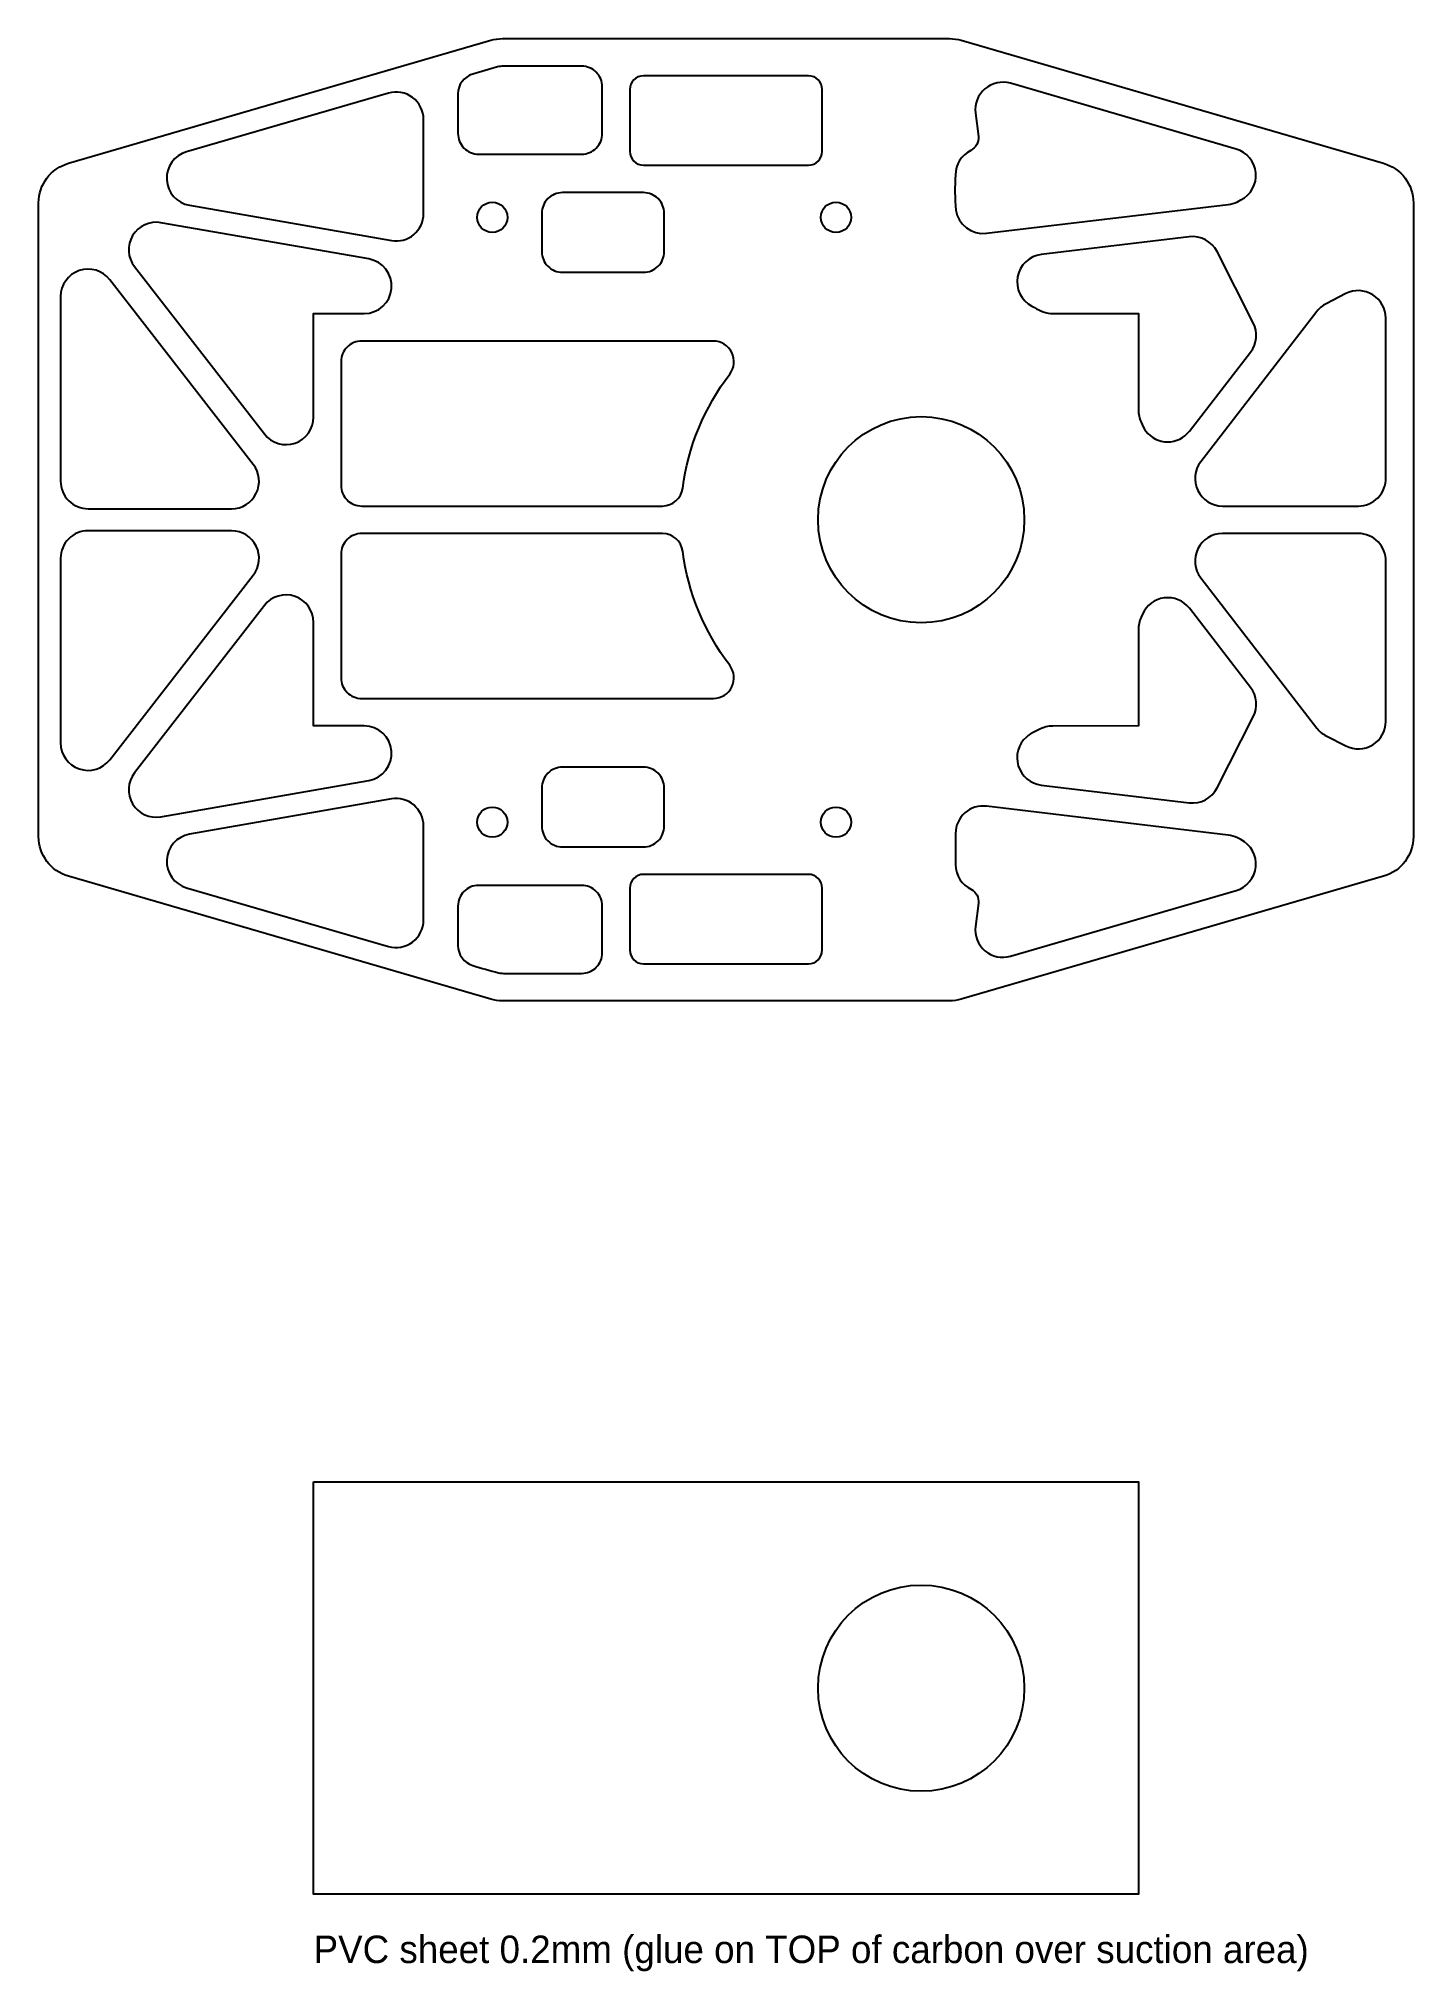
# Model space of a CAD drawing. Header units: millimetres. Extents: x -50 to 50, y -106 to 35.
import ezdxf

# ---------------------------------------------------------------- set-up
doc = ezdxf.new("R2010")
doc.units = ezdxf.units.MM
for name, color, linetype in [('CARBON', 7, 'Continuous'), ('HOLE', 1, 'Continuous'), ('PC_SHEET', 4, 'Continuous'), ('TEXT', 2, 'Continuous')]:
    doc.layers.add(name, color=color, linetype=linetype)

msp = doc.modelspace()

# ---------------------------------------------------------------- linework, layer by layer
at = {"layer": 'CARBON'}
for points in [[(-50, -23.05), (-50, 23.05, -0.333429), (-47.84, 25.93), (-17.11, 34.88, -0.070981), (-16.27, 35), (16.27, 35, -0.070981), (17.11, 34.88), (47.84, 25.93, -0.333429), (50, 23.05), (50, -23.05, -0.333429), (47.84, -25.93), (17.11, -34.88, -0.070981), (16.27, -35), (-16.27, -35, -0.070981), (-17.11, -34.88), (-47.84, -25.93, -0.333429)], [(-18, 26.6), (-10.5, 26.6, 0.414214), (-9, 28.1), (-9, 31.5, 0.414214), (-10.5, 33), (-16.19, 33, 0.072178), (-16.63, 32.94), (-18.42, 32.42, 0.333429), (-19.5, 30.98), (-19.5, 28.1, 0.414214)], [(-24.56, 31.04), (-39.25, 26.77, 0.79436), (-39.03, 22.88), (-24.34, 20.31, 0.465834), (-22, 22.28), (-22, 29.12, 0.499892)], [(6, 32.3), (-6, 32.3, 0.414214), (-7, 31.3), (-7, 26.8, 0.414214), (-6, 25.8), (6, 25.8, 0.414214), (7, 26.8), (7, 31.3, 0.414214)], [(18.94, 20.84), (36.53, 22.94, 0.088318), (37.2, 23.14), (37.46, 23.27, 0.679342), (37.11, 26.97), (20.69, 31.75, 0.538672), (18.15, 29.59), (18.36, 27.89, -0.321541), (17.8, 26.87, 0.283502), (16.7, 25.09, 0.04158), (16.72, 22.53, 0.404137)], [(-6, 23.8), (-11.9, 23.8, 0.414214), (-13.4, 22.3), (-13.4, 19.5, 0.414214), (-11.9, 18), (-6, 18, 0.414214), (-4.5, 19.5), (-4.5, 22.3, 0.414214)], [(-43.03, 18.42), (-33.58, 6.24, 0.714447), (-30, 7.47), (-30, 15), (-26.32, 15, 0.917048), (-25.98, 18.97), (-41.11, 21.61, 0.685583)], [(33.7, 20.59), (22.93, 19.3, 0.73471), (22.25, 15.54), (22.45, 15.43, 0.041983), (23.06, 15.13, 0.090074), (23.8, 15), (30, 15), (30, 8.02, 0.111965), (30.2, 7.09, 0.067211), (30.54, 6.45, 0.491475), (33.71, 6.44), (38.16, 12.2, 0.289993), (38.36, 14.33), (35.72, 19.51, 0.314394)], [(-34.39, 4.03), (-44.82, 17.46, 0.714447), (-48.4, 16.23), (-48.4, 2.8, 0.414214), (-46.4, 0.8), (-35.97, 0.8, 0.623807)], [(42.97, 15.16), (34.53, 4.22, 0.620271), (36.11, 1), (46, 1, 0.418926), (48, 3.05), (48, 14.67, 0.560027), (45.09, 16.45), (43.65, 15.72, 0.110899)], [(-0.92, 13), (-26.5, 13, 0.414214), (-28, 11.5), (-28, 2.5, 0.414214), (-26.5, 1), (-4.63, 1, 0.375206), (-3.15, 2.3, -0.130618), (0.27, 10.59, 0.620423)], [(-44.82, -17.46), (-34.39, -4.03, 0.623807), (-35.97, -0.8), (-46.4, -0.8, 0.414214), (-48.4, -2.8), (-48.4, -16.23, 0.714447)], [(-26.5, -13), (-0.92, -13, 0.620423), (0.27, -10.59, -0.130618), (-3.15, -2.3, 0.375206), (-4.63, -1), (-26.5, -1, 0.414214), (-28, -2.5), (-28, -11.5, 0.414214)], [(34.53, -4.22), (42.97, -15.16, 0.110899), (43.65, -15.72), (45.09, -16.45, 0.560027), (48, -14.67), (48, -3.05, 0.418926), (46, -1), (36.11, -1, 0.620271)], [(-33.58, -6.24), (-43.03, -18.42, 0.685583), (-41.11, -21.61), (-25.98, -18.97, 0.917048), (-26.32, -15), (-30, -15), (-30, -7.47, 0.714447)], [(22.93, -19.3), (33.7, -20.59, 0.314394), (35.72, -19.51), (38.36, -14.33, 0.289993), (38.16, -12.2), (33.71, -6.44, 0.569593), (30.29, -6.88), (30.2, -7.09, 0.11202), (30, -8.02), (30, -15), (29.95, -15), (29.95, -15), (23.78, -15.01, 0.126013), (22.77, -15.26), (22.45, -15.43, 0.066448), (21.85, -15.81, 0.646087)], [(-6, -18), (-11.9, -18, 0.414214), (-13.4, -19.5), (-13.4, -22.3, 0.414214), (-11.9, -23.8), (-6, -23.8, 0.414214), (-4.5, -22.3), (-4.5, -19.5, 0.414214)], [(-39.25, -26.77), (-24.56, -31.04, 0.499892), (-22, -29.12), (-22, -22.28, 0.465834), (-24.34, -20.31), (-39.03, -22.88, 0.79436)], [(36.53, -22.94), (18.94, -20.84, 0.44712), (16.7, -22.82), (16.7, -25.09, 0.291533), (17.86, -26.9, -0.303347), (18.36, -27.89), (18.15, -29.59, 0.538672), (20.69, -31.75), (37.11, -26.97, 0.679342), (37.46, -23.27), (37.2, -23.14, 0.088318)], [(-10.5, -26.6), (-18, -26.6, 0.414214), (-19.5, -28.1), (-19.5, -30.98, 0.333429), (-18.42, -32.42, 0.013434), (-16.55, -32.96, 0.057493), (-16.19, -33), (-10.5, -33, 0.414214), (-9, -31.5), (-9, -28.1, 0.414214)], [(6, -25.8), (-6, -25.8, 0.414214), (-7, -26.8), (-7, -31.3, 0.414214), (-6, -32.3), (6, -32.3, 0.414214), (7, -31.3), (7, -26.8, 0.414214)]]:
    msp.add_lwpolyline(points, format="xyb", close=True, dxfattribs=at)
msp.add_circle((14.2, 0), 7.5, dxfattribs=at)
at = {"layer": 'HOLE'}
for centre in [(-17, 22), (8, 22), (-17, -22), (8, -22)]:
    msp.add_circle(centre, 1.1, dxfattribs=at)
at = {"layer": 'PC_SHEET'}
msp.add_lwpolyline([(-30, -70), (30, -70), (30, -100), (-30, -100)], close=True, dxfattribs=at)
msp.add_circle((14.2, -85), 7.5, dxfattribs=at)

# ---------------------------------------------------------------- texts
at = {"layer": 'TEXT'}
msp.add_text('PVC sheet 0.2mm (glue on TOP of carbon over suction area)', height=2, dxfattribs=at).set_placement((-30, -105))

doc.saveas('drawing.dxf')
